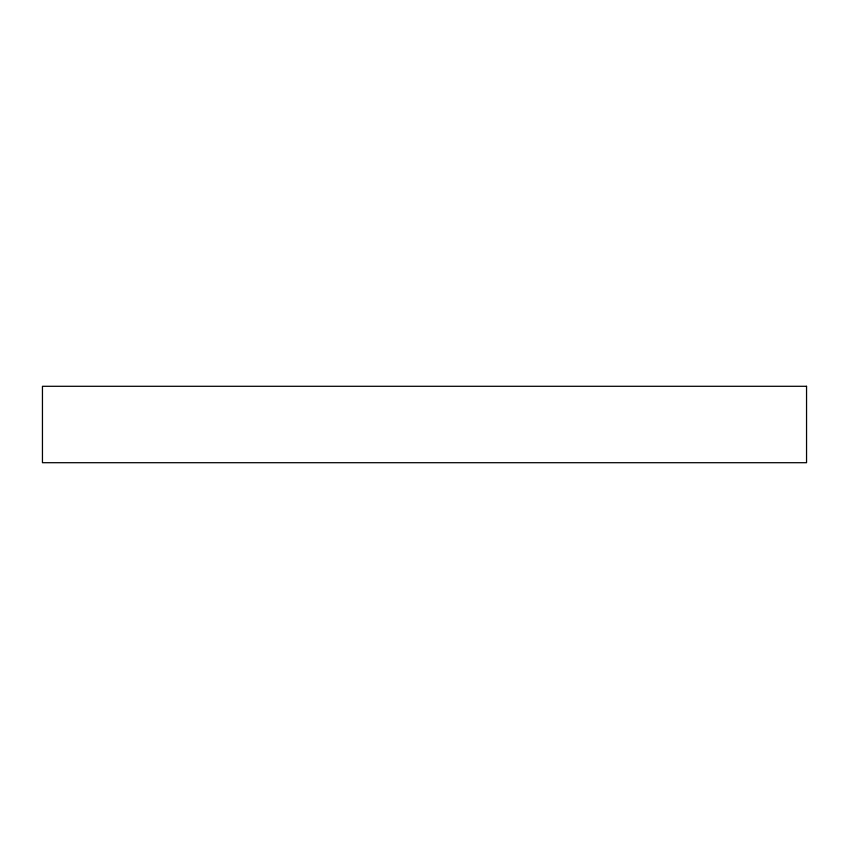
<?xml version="1.0" encoding="UTF-8"?>
<svg xmlns="http://www.w3.org/2000/svg" width="849" height="849" viewBox="0 0 849 849"><rect width="100%" height="100%" fill="white"/><g stroke="black" fill="none" stroke-linecap="round" stroke-linejoin="round"><path stroke-width="1.27" d="M806.55 386.295L42.45 386.295L42.45 462.705L806.55 462.705L806.55 386.295"/></g></svg>
